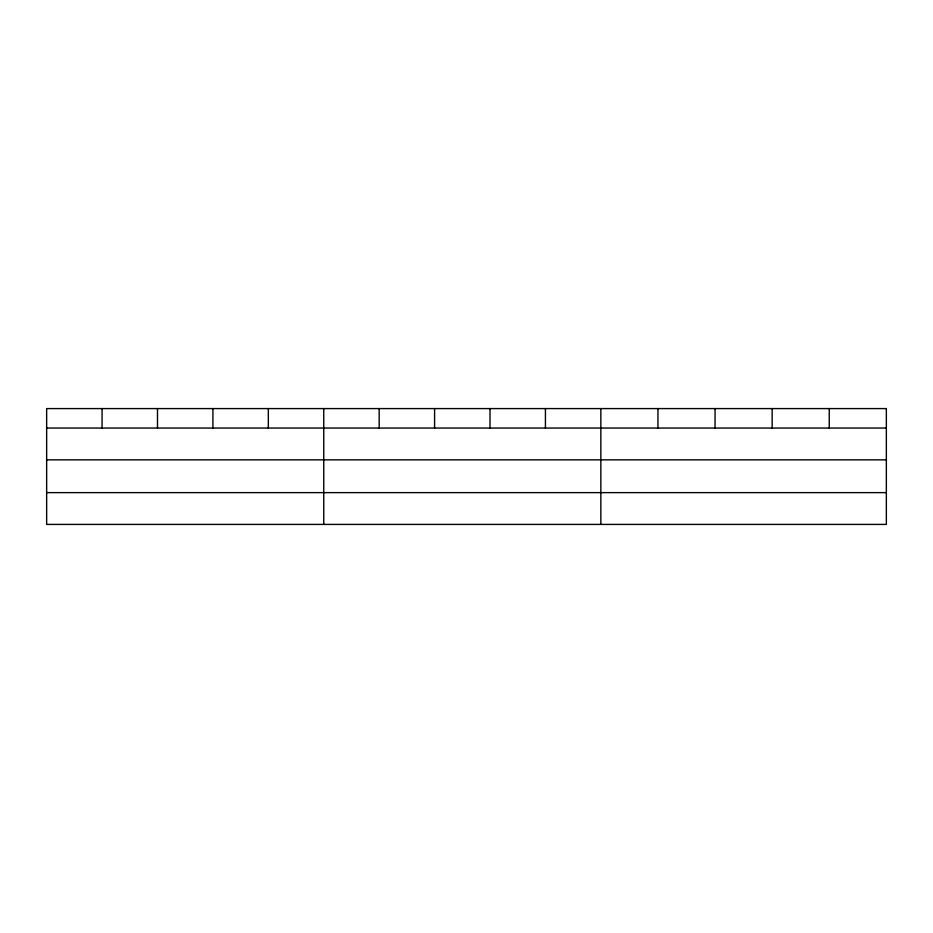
<?xml version="1.0" encoding="UTF-8"?>
<svg xmlns="http://www.w3.org/2000/svg" width="933" height="933" viewBox="0 0 933 933"><rect width="100%" height="100%" fill="white"/><g stroke="black" fill="none" stroke-linecap="round" stroke-linejoin="round"><path stroke-width="1.4" d="M46.65 428.049L886.35 428.049M46.65 459.852L886.35 459.852M46.65 492.624L886.35 492.624M829.25 408.584L829.25 428.049M772.151 408.584L772.151 428.049M715.051 408.584L715.051 428.049M657.952 408.584L657.952 428.049M600.852 408.584L600.852 524.416M545.432 408.584L545.432 428.049M490.012 408.584L490.012 428.049M434.591 408.584L434.591 428.049M379.171 408.584L379.171 428.049M323.751 408.584L323.751 524.416M268.331 408.584L268.331 428.049M212.911 408.584L212.911 428.049M157.49 408.584L157.49 428.049M102.07 408.584L102.07 428.049M886.35 408.584L46.65 408.584L46.65 524.416L886.35 524.416L886.35 408.584"/></g></svg>
